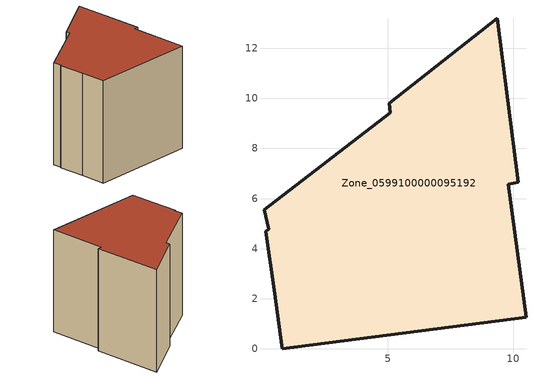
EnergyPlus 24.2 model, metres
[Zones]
Zone_0599100000095192
 floor ground (C_G): 0.46,2.34 0.12,4.69 0.24,4.78 0.06,5.54 5.09,9.41 5.05,9.8 9.36,13.2 10.19,6.64 9.8,6.58 10.5,1.27 0.77,0 z0
 wall outside (C_F): 10.19,6.64 9.36,13.2 5.05,9.8 5.09,9.41 0.06,5.54 0.24,4.78 0.12,4.69 0.46,2.34 0.77,0 10.5,1.27 9.8,6.58 10.19,6.64 z0:9.27
 roof outside (C_R): 0.12,4.69 0.46,2.34 0.77,0 10.5,1.27 9.8,6.58 10.19,6.64 9.36,13.2 5.05,9.8 5.09,9.41 0.06,5.54 0.24,4.78 z9.27
[BUILDING]
Pand.0599100000095192: North Axis=0; Terrain=City; Loads Convergence Tolerance Value=0.04; Temperature Convergence Tolerance Value=0.4; Solar Distribution=FullExterior; Maximum Number of Warmup Days=25; Minimum Number of Warmup Days=1
[Site:Location]
Rotterdam.The.Hague.AP_ZH_NLD Design_Conditions: Latitude=51.96; Longitude=4.45; Time Zone=1; Elevation=-4.5
[SITE:GROUNDTEMPERATURE:BUILDINGSURFACE]
18, 18, 18, 18, 18, 18, 18, 18, 18, 18, 18, 18
[MATERIAL] Thermal Absorptance=0.9; Solar Absorptance=0.7; Visible Absorptance=0.7
Name | Roughness | Thickness | Conductivity | Density | Specific Heat
G.TI.1975-1991 | MediumSmooth | 0.15 | 0.288461 | 540 | 1210
F.TI.1975-1991 | Rough | 0.3 | 0.230769 | 1920 | 840
R.TI.1975-1991 | MediumRough | 0.2 | 0.153846 | 1500 | 1000
[CONSTRUCTION]
C_G: G.TI.1975-1991
C_F: F.TI.1975-1991
C_R: R.TI.1975-1991
[ZONE]
Zone_0599100000095192: Type=1; Multiplier=1; Ceiling Height=Autocalculate; Volume=Autocalculate; Floor Area=autocalculate; Part of Total Floor Area=Yes
[ZONEINFILTRATION:DESIGNFLOWRATE]
Infil_Zone_0599100000095192: Zone or ZoneList or Space or SpaceList=Zone_0599100000095192; Schedule=AlwaysOn; Design Flow Rate Calculation Method=Flow/Area; Flow Rate per Floor Area=0.003; Constant Term Coefficient=1; Temperature Term Coefficient=0; Velocity Term Coefficient=0; Velocity Squared Term Coefficient=0
[HVACTEMPLATE:ZONE:IDEALLOADSAIRSYSTEM]
Zone_0599100000095192: Maximum Heating Supply Air Temperature=50; Minimum Cooling Supply Air Temperature=13; Maximum Heating Supply Air Humidity Ratio=0.0156; Minimum Cooling Supply Air Humidity Ratio=0.0077; Heating Limit=NoLimit; Cooling Limit=NoLimit; Dehumidification Control Type=ConstantSensibleHeatRatio; Cooling Sensible Heat Ratio=0.7; Dehumidification Setpoint=60; Humidification Control Type=None; Humidification Setpoint=30; Outdoor Air Method=None; Outdoor Air Flow Rate per Person=0.00944; Outdoor Air Flow Rate per Zone Floor Area=0; Outdoor Air Flow Rate per Zone=0; Demand Controlled Ventilation Type=None; Outdoor Air Economizer Type=NoEconomizer; Heat Recovery Type=None; Sensible Heat Recovery Effectiveness=0.7; Latent Heat Recovery Effectiveness=0.65
[ZONECONTROL:THERMOSTAT]
ThermostatControl_Zone_0599100000095192: Zone or ZoneList=Zone_0599100000095192; Control Type Schedule=DualSetpointControlType; Control 1=Thermostat_Zone_0599100000095192; Temperature Difference Between Cutout And Setpoint=0
[THERMOSTATSETPOINT:DUALSETPOINT]
Thermostat_Zone_0599100000095192: Heating Setpoint Temperature Schedule=HeatingSetpoint_Zone_0599100000095192; Cooling Setpoint Temperature Schedule=CoolingSetpoint_Zone_0599100000095192
[SCHEDULE:COMPACT]
HeatingSetpoint_Zone_0599100000095192: Through: 12/31, For: AllDays, Until: 24:00, 21
CoolingSetpoint_Zone_0599100000095192: Through: 12/31, For: AllDays, Until: 24:00, 24
DualSetpointControlType: Through: 12/31, For: AllDays, Until: 24:00, 4
AlwaysOn: Through: 12/31, For: AllDays, Until: 24:00, 1
